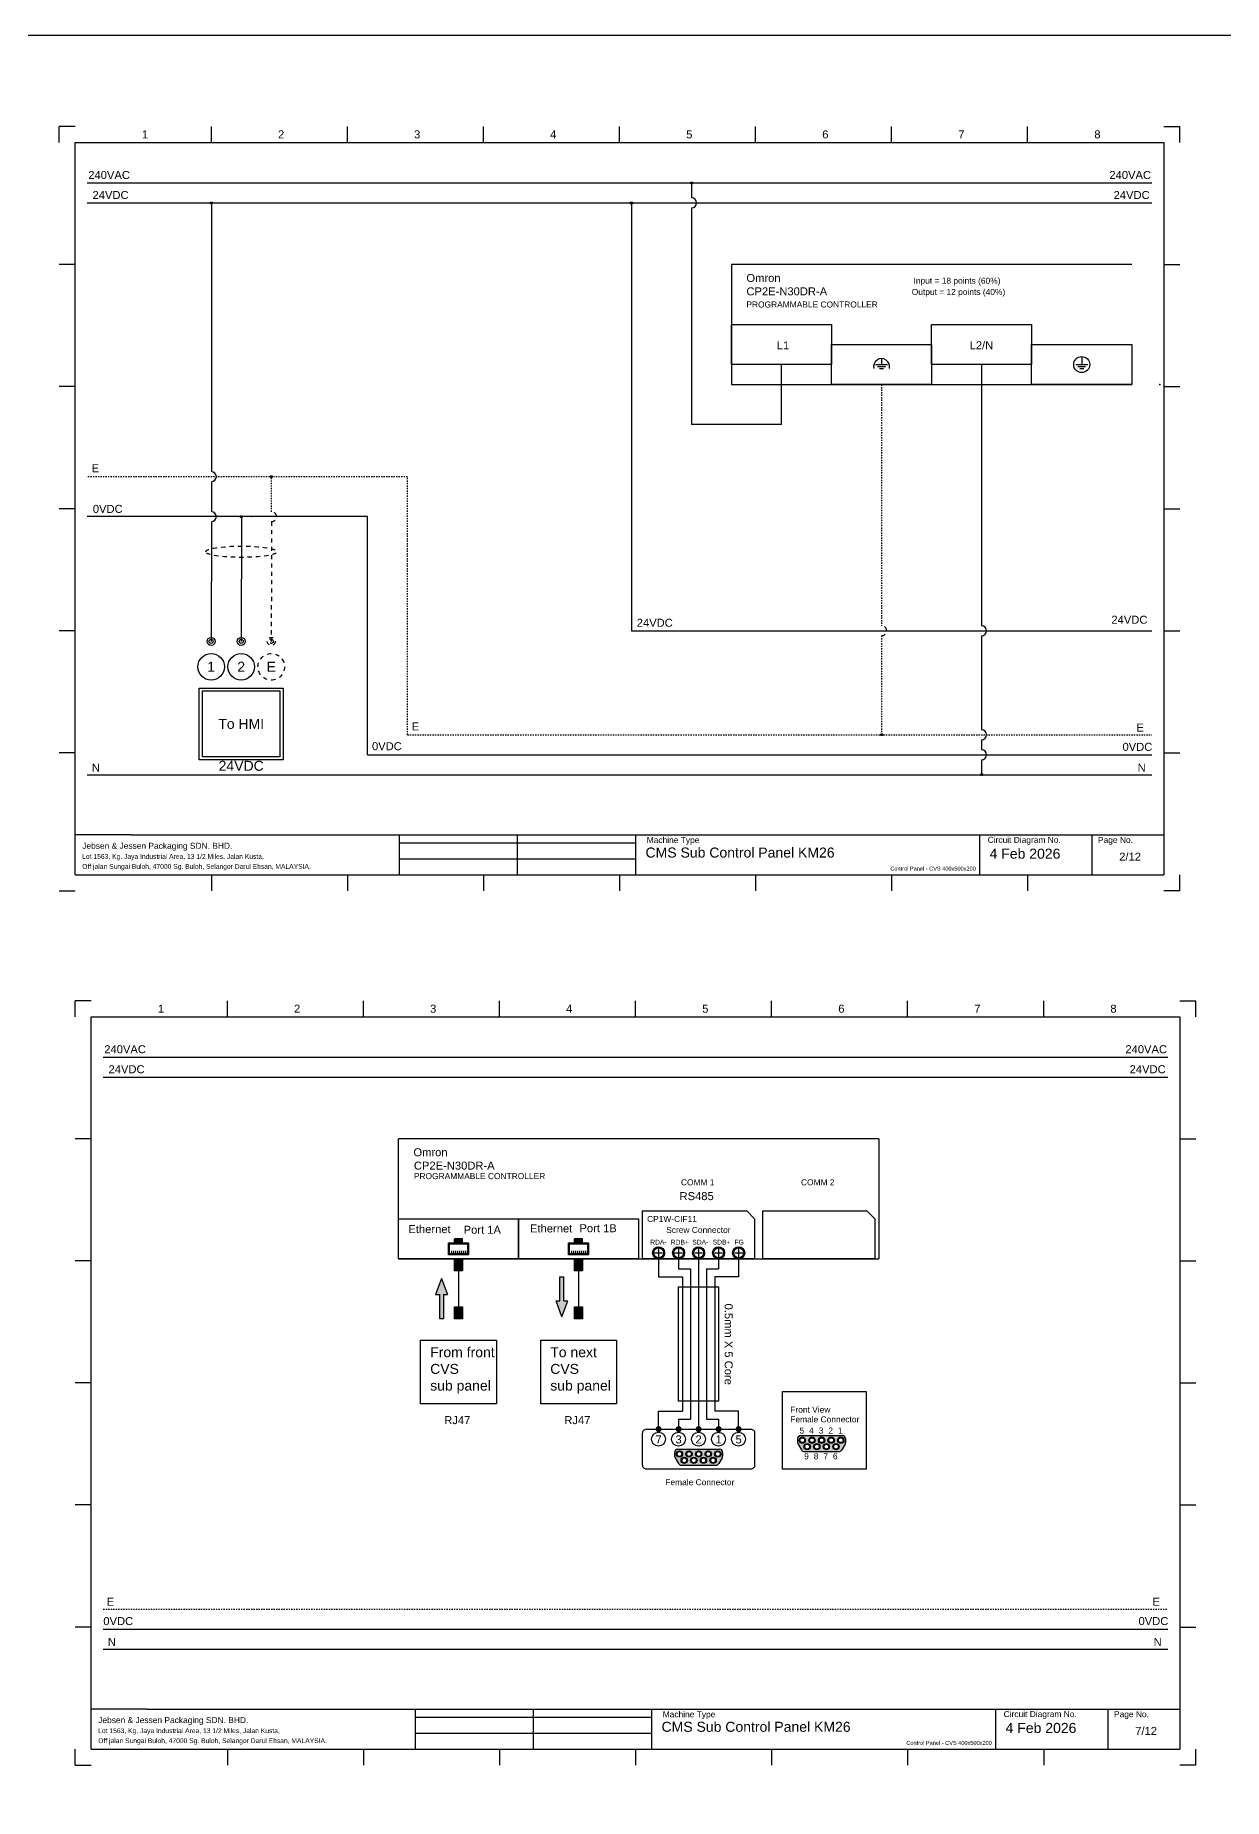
# Model space of a CAD drawing. Header units: millimetres. Extents: x -274 to 1996, y -129 to 878.
# Drawn here: x 92 to 448, y 350 to 878 of the extents above; entities that cross this region are included whole.
import ezdxf

# ---------------------------------------------------------------- set-up
doc = ezdxf.new("R2010")
doc.units = ezdxf.units.MM
doc.linetypes.add('JIS_02_1.2', pattern=[2.5, 1.25, -1.25])
for name, color, linetype in [('Wire-AC', 1, 'Continuous'), ('Wire-DC', 5, 'Continuous'), ('Wire-Ground', 3, 'JIS_02_1.2')]:
    doc.layers.add(name, color=color, linetype=linetype)
doc.styles.get("Standard").update_dxf_attribs({"font": 'arial.ttf'})

# ---------------------------------------------------------------- blocks, each defined once
blk = doc.blocks.new('Dot')
at = {"transparency": 33554687}
for p, q in [((-0.25, -0.25), (0.25, 0.25)), ((0.25, -0.25), (-0.25, 0.25))]:
    blk.add_line(p, q, dxfattribs=at)
blk.add_lwpolyline([(0.25, -0.25), (-0.25, -0.25), (-0.25, 0.25), (0.25, 0.25)], close=True, dxfattribs=at)

msp = doc.modelspace()

# ---------------------------------------------------------------- hatches: boundary and pattern name
h = msp.add_hatch(color=256)
h.dxf.hatch_style = 1
h.paths.add_polyline_path([(220.42, 517.35), (218.02, 517.35), (218.02, 516.15), (220.42, 516.15), (220.42, 517.35)], is_closed=False)
h = msp.add_hatch(color=256)
h.dxf.hatch_style = 1
h.paths.add_polyline_path([(256.35, 517.35), (253.96, 517.35), (253.96, 516.15), (256.35, 516.15), (256.35, 517.35)], is_closed=False)
h = msp.add_hatch(color=256)
h.dxf.hatch_style = 1
h.paths.add_polyline_path([(218.02, 507.77), (220.42, 507.77), (220.42, 511.36), (218.02, 511.36), (218.02, 511.36), (218.02, 507.77)], is_closed=False)
h = msp.add_hatch(color=256)
h.dxf.hatch_style = 1
h.paths.add_polyline_path([(253.96, 507.77), (256.35, 507.77), (256.35, 511.36), (253.96, 511.36), (253.96, 511.36), (253.96, 507.77)], is_closed=False)
h = msp.add_hatch(color=256)
h.dxf.hatch_style = 1
h.paths.add_polyline_path([(214.71, 493.51), (214.71, 500.7), (215.91, 500.7), (214.11, 505.49), (212.31, 500.7), (213.51, 500.7), (213.51, 493.51), (214.71, 493.51)], is_closed=False)
h = msp.add_hatch(color=256)
h.dxf.hatch_style = 1
h.paths.add_polyline_path([(250.78, 505.94), (250.78, 498.76), (251.98, 498.76), (250.18, 493.97), (248.39, 498.76), (249.58, 498.76), (249.58, 505.94), (250.78, 505.94)], is_closed=False)
h = msp.add_hatch(color=256)
h.dxf.hatch_style = 1
h.paths.add_polyline_path([(218.02, 493.39), (220.42, 493.39), (220.42, 496.99), (218.02, 496.99), (218.02, 496.99), (218.02, 493.39)], is_closed=False)
h = msp.add_hatch(color=256)
h.dxf.hatch_style = 1
h.paths.add_polyline_path([(253.96, 493.39), (256.35, 493.39), (256.35, 496.99), (253.96, 496.99), (253.96, 496.99), (253.96, 493.39)], is_closed=False)
h = msp.add_hatch(color=256)
h.dxf.hatch_style = 1
h.paths.add_polyline_path([(283.91, 453.44), (283.91, 452.27, 0.135933), (284.04, 451.78), (285.06, 450.07, 0.263447), (285.89, 449.61), (296.3, 449.61, 0.263447), (297.12, 450.07), (298.14, 451.78, 0.135933), (298.28, 452.27), (298.28, 453.44, 0.414214), (297.32, 454.4), (284.86, 454.4, 0.414214), (283.91, 453.44)], is_closed=False)
h.paths.add_polyline_path([(296.36, 451.05, 1), (294.45, 451.05, 1), (296.36, 451.05, 1)], is_closed=False, flags=16)
h.paths.add_polyline_path([(293.49, 451.05, 1), (291.57, 451.05, 1), (293.49, 451.05, 1)], is_closed=False, flags=16)
h.paths.add_polyline_path([(287.74, 451.05, 1), (285.82, 451.05, 1), (287.74, 451.05, 1)], is_closed=False, flags=16)
h.paths.add_polyline_path([(290.61, 451.05, 1), (288.7, 451.05, 1), (290.61, 451.05, 1)], is_closed=False, flags=16)
h.paths.add_polyline_path([(297.8, 452.96, 1), (295.89, 452.96, 1), (297.8, 452.96, 1)], is_closed=False, flags=16)
h.paths.add_polyline_path([(286.3, 452.96, 1), (284.39, 452.96, 1), (286.3, 452.96, 1)], is_closed=False, flags=16)
h.paths.add_polyline_path([(294.93, 452.96, 1), (293.01, 452.96, 1), (294.93, 452.96, 1)], is_closed=False, flags=16)
h.paths.add_polyline_path([(289.18, 452.96, 1), (287.26, 452.96, 1), (289.18, 452.96, 1)], is_closed=False, flags=16)
h.paths.add_polyline_path([(292.05, 452.96, 1), (290.14, 452.96, 1), (292.05, 452.96, 1)], is_closed=False, flags=16)
h.paths.add_polyline_path([(296.13, 451.05, 1), (294.69, 451.05, 1), (296.13, 451.05, 1)], is_closed=False, flags=0)
h.paths.add_polyline_path([(293.25, 451.05, 1), (291.81, 451.05, 1), (293.25, 451.05, 1)], is_closed=False, flags=0)
h.paths.add_polyline_path([(287.5, 451.05, 1), (286.06, 451.05, 1), (287.5, 451.05, 1)], is_closed=False, flags=0)
h.paths.add_polyline_path([(290.38, 451.05, 1), (288.94, 451.05, 1), (290.38, 451.05, 1)], is_closed=False, flags=0)
h.paths.add_polyline_path([(297.56, 452.96, 1), (296.13, 452.96, 1), (297.56, 452.96, 1)], is_closed=False, flags=0)
h.paths.add_polyline_path([(286.06, 452.96, 1), (284.63, 452.96, 1), (286.06, 452.96, 1)], is_closed=False, flags=0)
h.paths.add_polyline_path([(294.69, 452.96, 1), (293.25, 452.96, 1), (294.69, 452.96, 1)], is_closed=False, flags=0)
h.paths.add_polyline_path([(288.94, 452.96, 1), (287.5, 452.96, 1), (288.94, 452.96, 1)], is_closed=False, flags=0)
h.paths.add_polyline_path([(291.81, 452.96, 1), (290.38, 452.96, 1), (291.81, 452.96, 1)], is_closed=False, flags=0)
h = msp.add_hatch(color=256)
h.dxf.hatch_style = 1
h.paths.add_polyline_path([(320.71, 457.55), (320.71, 456.37, 0.135933), (320.84, 455.88), (321.86, 454.18, 0.263447), (322.69, 453.71), (333.1, 453.71, 0.263447), (333.92, 454.18), (334.94, 455.88, 0.135933), (335.08, 456.37), (335.08, 457.55, 0.414214), (334.12, 458.5), (321.66, 458.5, 0.414214), (320.71, 457.55)], is_closed=False)
h.paths.add_polyline_path([(333.16, 455.15, 1), (331.25, 455.15, 1), (333.16, 455.15, 1)], is_closed=False, flags=16)
h.paths.add_polyline_path([(330.29, 455.15, 1), (328.37, 455.15, 1), (330.29, 455.15, 1)], is_closed=False, flags=16)
h.paths.add_polyline_path([(324.54, 455.15, 1), (322.62, 455.15, 1), (324.54, 455.15, 1)], is_closed=False, flags=16)
h.paths.add_polyline_path([(327.41, 455.15, 1), (325.5, 455.15, 1), (327.41, 455.15, 1)], is_closed=False, flags=16)
h.paths.add_polyline_path([(334.6, 457.07, 1), (332.69, 457.07, 1), (334.6, 457.07, 1)], is_closed=False, flags=16)
h.paths.add_polyline_path([(323.1, 457.07, 1), (321.19, 457.07, 1), (323.1, 457.07, 1)], is_closed=False, flags=16)
h.paths.add_polyline_path([(331.73, 457.07, 1), (329.81, 457.07, 1), (331.73, 457.07, 1)], is_closed=False, flags=16)
h.paths.add_polyline_path([(325.98, 457.07, 1), (324.06, 457.07, 1), (325.98, 457.07, 1)], is_closed=False, flags=16)
h.paths.add_polyline_path([(328.85, 457.07, 1), (326.94, 457.07, 1), (328.85, 457.07, 1)], is_closed=False, flags=16)
h.paths.add_polyline_path([(332.93, 455.15, 1), (331.49, 455.15, 1), (332.93, 455.15, 1)], is_closed=False, flags=0)
h.paths.add_polyline_path([(330.05, 455.15, 1), (328.61, 455.15, 1), (330.05, 455.15, 1)], is_closed=False, flags=0)
h.paths.add_polyline_path([(324.3, 455.15, 1), (322.86, 455.15, 1), (324.3, 455.15, 1)], is_closed=False, flags=0)
h.paths.add_polyline_path([(327.18, 455.15, 1), (325.74, 455.15, 1), (327.18, 455.15, 1)], is_closed=False, flags=0)
h.paths.add_polyline_path([(334.36, 457.07, 1), (332.93, 457.07, 1), (334.36, 457.07, 1)], is_closed=False, flags=0)
h.paths.add_polyline_path([(322.86, 457.07, 1), (321.42, 457.07, 1), (322.86, 457.07, 1)], is_closed=False, flags=0)
h.paths.add_polyline_path([(331.49, 457.07, 1), (330.05, 457.07, 1), (331.49, 457.07, 1)], is_closed=False, flags=0)
h.paths.add_polyline_path([(325.74, 457.07, 1), (324.3, 457.07, 1), (325.74, 457.07, 1)], is_closed=False, flags=0)
h.paths.add_polyline_path([(328.61, 457.07, 1), (327.18, 457.07, 1), (328.61, 457.07, 1)], is_closed=False, flags=0)

# ---------------------------------------------------------------- linework, layer by layer
for p, q in [((104.48, 850.33), (99.69, 850.33)), ((99.69, 845.54), (99.69, 850.33)), ((145.21, 845.54), (145.21, 850.33)), ((185.94, 845.54), (185.94, 850.33)), ((226.67, 845.54), (226.67, 850.33)), ((267.4, 845.54), (267.4, 850.33)), ((308.13, 845.54), (308.13, 850.33)), ((348.86, 845.54), (348.86, 850.33)), ((389.58, 845.54), (389.58, 850.33)), ((430.31, 850.33), (435.11, 850.33)), ((435.11, 845.54), (435.11, 850.33)), ((104.48, 845.54), (430.31, 845.54)), ((104.48, 626.32), (104.48, 845.54)), ((430.31, 845.54), (430.31, 626.32)), ((104.48, 809), (99.69, 809)), ((420.73, 809), (300.94, 809)), ((300.94, 809), (300.94, 773.07)), ((430.31, 809), (435.11, 809)), ((405.76, 781.45), (405.76, 779.06)), ((300.94, 779.06), (300.94, 773.07)), ((344.06, 779.06), (347.66, 779.06)), ((344.66, 778.46), (347.06, 778.46)), ((345.26, 777.86), (346.46, 777.86)), ((345.86, 780.85), (345.86, 779.06)), ((403.96, 779.06), (407.55, 779.06)), ((404.56, 778.46), (406.95, 778.46)), ((405.16, 777.86), (406.36, 777.86)), ((104.48, 772.47), (99.69, 772.47)), ((300.94, 773.07), (420.73, 773.07)), ((430.31, 772.47), (435.11, 772.47)), ((104.48, 735.93), (99.69, 735.93)), ((430.31, 735.93), (435.11, 735.93)), ((104.48, 699.39), (99.69, 699.39)), ((430.31, 699.39), (435.11, 699.39)), ((104.48, 662.86), (99.69, 662.86)), ((430.31, 662.86), (435.11, 662.86)), ((121.25, 638.3), (104.48, 638.3)), ((121.25, 638.3), (176.35, 638.3)), ((176.35, 638.3), (430.31, 638.3)), ((201.42, 638.3), (201.42, 626.32)), ((201.42, 635.9), (272.19, 635.9)), ((236.8, 638.3), (236.8, 626.32)), ((272.19, 638.3), (272.19, 626.32)), ((375.21, 638.3), (375.21, 626.32)), ((408.75, 638.3), (408.75, 626.32)), ((201.42, 631.11), (272.19, 631.11)), ((104.48, 626.32), (430.31, 626.32)), ((145.21, 626.32), (145.21, 621.53)), ((185.94, 626.32), (185.94, 621.53)), ((226.67, 626.32), (226.67, 621.53)), ((267.4, 626.32), (267.4, 621.53)), ((308.13, 626.32), (308.13, 621.53)), ((348.86, 626.32), (348.86, 621.53)), ((389.58, 626.32), (389.58, 621.53)), ((435.11, 621.53), (435.11, 626.32)), ((99.69, 621.53), (104.48, 621.53)), ((435.11, 621.53), (430.31, 621.53)), ((109.27, 588.63), (104.48, 588.63)), ((104.48, 583.84), (104.48, 588.63)), ((150, 583.84), (150, 588.63)), ((190.73, 583.84), (190.73, 588.63)), ((231.46, 583.84), (231.46, 588.63)), ((272.19, 583.84), (272.19, 588.63)), ((312.92, 583.84), (312.92, 588.63)), ((353.65, 583.84), (353.65, 588.63)), ((394.38, 583.84), (394.38, 588.63)), ((435.11, 588.63), (439.9, 588.63)), ((439.9, 583.84), (439.9, 588.63)), ((109.27, 583.84), (435.11, 583.84)), ((109.27, 364.62), (109.27, 583.84)), ((435.11, 583.84), (435.11, 364.62)), ((109.27, 547.3), (104.48, 547.3)), ((345, 547.3), (201.25, 547.3)), ((201.25, 511.36), (201.25, 547.3)), ((345, 547.3), (345, 511.36)), ((435.11, 547.3), (439.9, 547.3)), ((218.02, 516.15), (218.02, 517.35)), ((220.42, 517.35), (218.02, 517.35)), ((220.42, 516.15), (220.42, 517.35)), ((253.96, 516.15), (253.96, 517.35)), ((256.35, 517.35), (253.96, 517.35)), ((256.35, 516.15), (256.35, 517.35)), ((216.22, 512.56), (216.22, 516.15)), ((216.22, 516.15), (222.21, 516.15)), ((222.21, 512.56), (216.22, 512.56)), ((216.52, 512.86), (216.52, 515.85)), ((216.52, 515.85), (221.91, 515.85)), ((221.91, 512.86), (216.52, 512.86)), ((217.12, 513.76), (217.12, 512.86)), ((217.72, 513.76), (217.72, 512.86)), ((218.32, 513.76), (218.32, 512.86)), ((218.92, 513.76), (218.92, 512.86)), ((219.52, 513.76), (219.52, 512.86)), ((220.12, 513.76), (220.12, 512.86)), ((220.72, 513.76), (220.72, 512.86)), ((221.31, 513.76), (221.31, 512.86)), ((221.91, 515.85), (221.91, 512.86)), ((222.21, 516.15), (222.21, 512.56)), ((252.16, 512.56), (252.16, 516.15)), ((252.16, 516.15), (258.15, 516.15)), ((258.15, 512.56), (252.16, 512.56)), ((252.46, 512.86), (252.46, 515.85)), ((252.46, 515.85), (257.85, 515.85)), ((257.85, 512.86), (252.46, 512.86)), ((253.06, 513.76), (253.06, 512.86)), ((253.66, 513.76), (253.66, 512.86)), ((254.26, 513.76), (254.26, 512.86)), ((254.86, 513.76), (254.86, 512.86)), ((255.46, 513.76), (255.46, 512.86)), ((256.05, 513.76), (256.05, 512.86)), ((256.65, 513.76), (256.65, 512.86)), ((257.25, 513.76), (257.25, 512.86)), ((257.85, 515.85), (257.85, 512.86)), ((258.15, 516.15), (258.15, 512.56)), ((277.92, 513.16), (280.31, 513.16)), ((279.11, 514.36), (279.11, 511.96)), ((283.91, 513.16), (286.3, 513.16)), ((285.1, 514.36), (285.1, 511.96)), ((289.9, 513.16), (292.29, 513.16)), ((291.09, 514.36), (291.09, 511.96)), ((295.89, 513.16), (298.28, 513.16)), ((297.08, 514.36), (297.08, 511.96)), ((301.88, 513.16), (304.27, 513.16)), ((303.07, 514.36), (303.07, 511.96)), ((109.27, 510.76), (104.48, 510.76)), ((201.25, 511.36), (345, 511.36)), ((219.22, 511.36), (219.22, 493.39)), ((255.16, 511.36), (255.16, 493.39)), ((279.11, 511.36), (279.11, 505.97)), ((285.1, 511.36), (285.1, 508.37)), ((285.1, 508.37), (288.7, 508.37)), ((288.7, 508.37), (288.7, 463.38)), ((291.09, 511.36), (291.09, 460.39)), ((293.49, 508.37), (293.49, 463.38)), ((293.49, 508.37), (297.08, 508.37)), ((297.08, 511.36), (297.08, 508.37)), ((303.07, 511.36), (303.07, 505.97)), ((435.11, 510.76), (439.9, 510.76)), ((214.11, 505.49), (212.31, 500.7)), ((214.11, 505.49), (215.91, 500.7)), ((249.58, 498.76), (249.58, 505.94)), ((249.58, 505.94), (250.78, 505.94)), ((250.78, 498.76), (250.78, 505.94)), ((279.11, 505.97), (286.3, 505.97)), ((286.3, 505.97), (286.3, 465.78)), ((303.07, 505.97), (295.89, 505.97)), ((295.89, 505.97), (295.89, 465.78)), ((212.31, 500.7), (213.51, 500.7)), ((213.51, 500.7), (213.51, 493.51)), ((214.71, 500.7), (214.71, 493.51)), ((214.71, 500.7), (215.91, 500.7)), ((250.18, 493.97), (248.39, 498.76)), ((248.39, 498.76), (249.58, 498.76)), ((250.18, 493.97), (251.98, 498.76)), ((250.78, 498.76), (251.98, 498.76)), ((213.51, 493.51), (214.71, 493.51)), ((109.27, 474.23), (104.48, 474.23)), ((435.11, 474.23), (439.9, 474.23)), ((279.11, 465.78), (286.3, 465.78)), ((279.11, 460.39), (279.11, 465.78)), ((303.07, 465.78), (295.89, 465.78)), ((303.07, 460.39), (303.07, 465.78)), ((285.1, 463.38), (285.1, 460.39)), ((285.1, 463.38), (288.7, 463.38)), ((293.49, 463.38), (297.08, 463.38)), ((297.08, 463.38), (297.08, 460.39)), ((284.86, 454.4), (297.32, 454.4)), ((320.71, 457.55), (320.71, 456.37)), ((320.84, 455.88), (321.86, 454.18)), ((321.66, 458.5), (334.12, 458.5)), ((334.94, 455.88), (333.92, 454.18)), ((335.08, 457.55), (335.08, 456.37)), ((283.91, 453.44), (283.91, 452.27)), ((284.04, 451.78), (285.06, 450.07)), ((285.89, 449.61), (296.3, 449.61)), ((298.14, 451.78), (297.12, 450.07)), ((298.28, 453.44), (298.28, 452.27)), ((322.69, 453.71), (333.1, 453.71)), ((109.27, 437.69), (104.48, 437.69)), ((435.11, 437.69), (439.9, 437.69)), ((109.27, 401.15), (104.48, 401.15)), ((435.11, 401.15), (439.9, 401.15)), ((181.15, 376.6), (435.11, 376.6)), ((206.21, 374.2), (276.98, 374.2)), ((104.48, 359.82), (104.48, 364.62)), ((109.27, 364.62), (435.11, 364.62)), ((150, 364.62), (150, 359.82)), ((190.73, 364.62), (190.73, 359.82)), ((206.21, 369.41), (276.98, 369.41)), ((231.46, 364.62), (231.46, 359.82)), ((272.19, 364.62), (272.19, 359.82)), ((312.92, 364.62), (312.92, 359.82)), ((353.65, 364.62), (353.65, 359.82)), ((394.38, 364.62), (394.38, 359.82)), ((439.9, 359.82), (439.9, 364.62)), ((104.48, 359.82), (109.27, 359.82)), ((439.9, 359.82), (435.11, 359.82))]:
    msp.add_line(p, q)
at = {"lineweight": -3}
for p, q in [((126.04, 376.6), (109.27, 376.6)), ((126.04, 376.6), (181.15, 376.6)), ((206.21, 376.6), (206.21, 364.62)), ((241.59, 376.6), (241.59, 364.62)), ((276.98, 376.6), (276.98, 364.62)), ((380, 376.6), (380, 364.62)), ((413.54, 376.6), (413.54, 364.62))]:
    msp.add_line(p, q, dxfattribs=at)
for points in [[(-274.07, 877.64), (1527.61, 877.64), (1545.62, -128.79), (-256.06, -128.79)], [(300.94, 791.04), (330.89, 791.04), (330.89, 779.06), (300.94, 779.06)], [(360.83, 791.04), (390.78, 791.04), (390.78, 779.06), (360.83, 779.06)], [(330.89, 785.05), (360.83, 785.05), (360.83, 773.07), (330.89, 773.07)], [(390.78, 785.05), (420.73, 785.05), (420.73, 773.07), (390.78, 773.07)], [(141.6, 682.22), (166.7, 682.22), (166.7, 660.77), (141.6, 660.77)], [(142.61, 681.36), (165.69, 681.36), (165.69, 661.63), (142.61, 661.63)], [(201.25, 523.34), (237.19, 523.34), (237.19, 511.36), (201.25, 511.36)], [(237.19, 523.34), (273.12, 523.34), (273.12, 511.36), (237.19, 511.36)], [(274.32, 525.74), (305.47, 525.74), (307.86, 523.34), (307.86, 511.36), (274.32, 511.36)], [(310.26, 525.74), (341.41, 525.74), (343.8, 523.34), (343.8, 511.36), (310.26, 511.36)], [(218.02, 511.36), (220.42, 511.36), (220.42, 507.77), (218.02, 507.77)], [(253.96, 511.36), (256.35, 511.36), (256.35, 507.77), (253.96, 507.77)], [(285.1, 502.98), (297.08, 502.98), (297.08, 468.77), (285.1, 468.77)], [(218.02, 496.99), (220.42, 496.99), (220.42, 493.39), (218.02, 493.39)], [(253.96, 496.99), (256.35, 496.99), (256.35, 493.39), (253.96, 493.39)], [(207.86, 487.05), (230.57, 487.05), (230.57, 468), (207.86, 468)], [(243.8, 487.05), (266.51, 487.05), (266.51, 468), (243.8, 468)], [(316.22, 471.65), (341.27, 471.65), (341.27, 448.41), (316.22, 448.41)]]:
    msp.add_lwpolyline(points, close=True)
msp.add_lwpolyline([(275.52, 460.39), (306.67, 460.39, -0.414214), (307.86, 459.19), (307.86, 449.61, -0.414214), (306.67, 448.41), (275.52, 448.41, -0.414214), (274.32, 449.61), (274.32, 459.19, -0.414214)], format="xyb", close=True)
at = {"const_width": 0.599}
for points in [[(278.52, 460.39, 1), (279.71, 460.39, 1)], [(284.51, 460.39, 1), (285.7, 460.39, 1)], [(290.49, 460.39, 1), (291.69, 460.39, 1)], [(296.48, 460.39, 1), (297.68, 460.39, 1)], [(302.47, 460.39, 1), (303.67, 460.39, 1)]]:
    msp.add_lwpolyline(points, format="xyb", close=True, dxfattribs=at)
for centre, radius in [((405.76, 779.06), 2.4), ((279.11, 513.16), 1.8), ((279.11, 513.16), 1.5), ((285.1, 513.16), 1.8), ((285.1, 513.16), 1.5), ((291.09, 513.16), 1.8), ((291.09, 513.16), 1.5), ((297.08, 513.16), 1.8), ((297.08, 513.16), 1.5), ((303.07, 513.16), 1.8), ((303.07, 513.16), 1.5), ((279.07, 457.39), 2.1), ((285.06, 457.39), 2.1), ((291.05, 457.39), 2.1), ((297.04, 457.39), 2.1), ((303.03, 457.39), 2.1), ((322.14, 457.07), 0.958), ((322.14, 457.07), 0.719), ((323.58, 455.15), 0.958), ((323.58, 455.15), 0.719), ((325.02, 457.07), 0.958), ((325.02, 457.07), 0.719), ((326.46, 455.15), 0.958), ((326.46, 455.15), 0.719), ((327.89, 457.07), 0.958), ((327.89, 457.07), 0.719), ((329.33, 455.15), 0.958), ((329.33, 455.15), 0.719), ((330.77, 457.07), 0.958), ((330.77, 457.07), 0.719), ((332.21, 455.15), 0.958), ((332.21, 455.15), 0.719), ((333.64, 457.07), 0.958), ((333.64, 457.07), 0.719), ((285.34, 452.96), 0.958), ((285.34, 452.96), 0.719), ((286.78, 451.05), 0.958), ((286.78, 451.05), 0.719), ((288.22, 452.96), 0.958), ((288.22, 452.96), 0.719), ((289.66, 451.05), 0.958), ((289.66, 451.05), 0.719), ((291.09, 452.96), 0.958), ((291.09, 452.96), 0.719), ((292.53, 451.05), 0.958), ((292.53, 451.05), 0.719), ((293.97, 452.96), 0.958), ((293.97, 452.96), 0.719), ((295.41, 451.05), 0.958), ((295.41, 451.05), 0.719), ((296.84, 452.96), 0.958), ((296.84, 452.96), 0.719)]:
    msp.add_circle(centre, radius)
for centre, radius, start, end in [((345.86, 778.46), 2.4, 345.5225, 194.4775), ((284.86, 453.44), 0.958, 90, 180), ((297.32, 453.44), 0.958, 0, 90), ((321.66, 457.55), 0.958, 90, 180), ((321.66, 456.37), 0.958, 180, 210.9638), ((322.69, 454.67), 0.958, 210.9638, 270), ((333.1, 454.67), 0.958, 270, 329.0362), ((334.12, 457.55), 0.958, 0, 90), ((334.12, 456.37), 0.958, 329.0362, 0), ((284.86, 452.27), 0.958, 180, 210.9638), ((285.89, 450.57), 0.958, 210.9638, 270), ((296.3, 450.57), 0.958, 270, 329.0362), ((297.32, 452.27), 0.958, 329.0362, 0)]:
    msp.add_arc(centre, radius, start, end)
at = {"linetype": 'JIS_02_1.2'}
msp.add_ellipse((154.19, 723.04), major_axis=(-10.67, 0), ratio=0.15933, dxfattribs=at)
for p in [(315.91, 779.06), (315.91, 779.06), (375.81, 779.06), (375.81, 779.06), (345.86, 773.07), (345.86, 773.07), (279.11, 460.39), (279.11, 460.39), (279.11, 460.39), (279.11, 460.39), (285.1, 460.39), (285.1, 460.39), (285.1, 460.39), (285.1, 460.39), (291.09, 460.39), (291.09, 460.39), (291.09, 460.39), (291.09, 460.39), (297.08, 460.39), (297.08, 460.39), (297.08, 460.39), (297.08, 460.39), (303.07, 460.39), (303.07, 460.39), (303.07, 460.39), (303.07, 460.39)]:
    msp.add_point(p)
at = {"lineweight": -3}
msp.add_point((429.12, 773.07), dxfattribs=at)
at = {"layer": 'Wire-AC'}
for p, q in [((108.07, 833.44), (426.72, 833.44)), ((288.96, 833.44), (288.96, 828.95)), ((288.96, 825.95), (288.96, 761.09)), ((315.91, 761.09), (315.91, 779.06)), ((375.81, 779.06), (375.81, 700.89)), ((315.91, 761.09), (288.96, 761.09)), ((375.81, 697.9), (375.81, 669.75)), ((375.81, 666.75), (375.81, 663.76)), ((375.81, 660.76), (375.81, 656.27)), ((108.07, 656.27), (426.72, 656.27)), ((112.86, 571.73), (431.51, 571.73))]:
    msp.add_line(p, q, dxfattribs=at)
at = {"layer": 'Wire-AC', "lineweight": -3}
msp.add_line((112.86, 394.56), (431.51, 394.56), dxfattribs=at)
at = {"layer": 'Wire-AC'}
for centre in [(288.96, 827.45), (375.81, 699.39), (375.81, 668.25), (375.81, 662.26)]:
    msp.add_arc(centre, 1.5, 270, 90, dxfattribs=at)
for p in [(288.96, 833.44), (288.96, 833.44), (375.81, 656.27), (375.81, 656.27)]:
    msp.add_point(p, dxfattribs=at)
at = {"layer": 'Wire-DC'}
for p, q in [((108.07, 827.45), (426.72, 827.45)), ((145.21, 827.45), (145.21, 747.01)), ((270.99, 827.45), (270.99, 699.39)), ((145.21, 744.02), (145.21, 735.03)), ((191.93, 733.54), (108.07, 733.54)), ((145.21, 732.04), (145.15, 696.2)), ((154.21, 733.54), (154.15, 696.2)), ((191.93, 662.26), (191.93, 733.54)), ((270.99, 699.39), (426.72, 699.39)), ((191.93, 662.26), (426.72, 662.26))]:
    msp.add_line(p, q, dxfattribs=at)
at = {"layer": 'Wire-DC', "lineweight": -3}
for p, q in [((112.86, 565.74), (431.51, 565.74)), ((112.86, 400.55), (431.51, 400.55))]:
    msp.add_line(p, q, dxfattribs=at)
at = {"layer": 'Wire-DC'}
for centre, radius in [((145.15, 696.2), 1.2), ((154.15, 696.2), 1.2), ((145.15, 688.6), 3.98), ((145.15, 696.2), 0.599), ((154.15, 688.6), 3.98), ((154.15, 696.2), 0.599)]:
    msp.add_circle(centre, radius, dxfattribs=at)
for centre in [(145.21, 745.51), (145.21, 733.54)]:
    msp.add_arc(centre, 1.5, 270, 90, dxfattribs=at)
for p in [(145.21, 827.47), (145.21, 827.45), (270.99, 827.45), (270.99, 827.45), (157.19, 733.54)]:
    msp.add_point(p, dxfattribs=at)
at = {"layer": 'Wire-Ground', "ltscale": 0.3}
for p, q in [((345.86, 773.07), (345.86, 700.89)), ((203.91, 745.51), (108.07, 745.51)), ((163.21, 735.03), (163.21, 745.54)), ((203.91, 668.25), (203.91, 745.51)), ((345.86, 697.9), (345.86, 668.25)), ((203.91, 668.25), (426.72, 668.25)), ((112.86, 406.54), (431.51, 406.54))]:
    msp.add_line(p, q, dxfattribs=at)
at = {"layer": 'Wire-Ground'}
msp.add_line((163.21, 732.04), (163.15, 696.2), dxfattribs=at)
for centre, radius in [((163.15, 696.2), 1.2), ((163.15, 688.6), 3.98), ((163.15, 696.2), 0.599)]:
    msp.add_circle(centre, radius, dxfattribs=at)
for centre in [(163.21, 733.54), (345.86, 699.39)]:
    msp.add_arc(centre, 1.5, 270, 90, dxfattribs=at)
msp.add_point((345.86, 668.25), dxfattribs=at)
msp.add_point((345.86, 668.25), dxfattribs=at)

# ---------------------------------------------------------------- block references
at = {"layer": 'Wire-AC', "transparency": 33554687}
for p in [(288.96, 833.44), (375.81, 656.27)]:
    msp.add_blockref('Dot', p, dxfattribs=at)
at = {"layer": 'Wire-DC', "transparency": 33554687}
for p in [(145.21, 827.45), (270.99, 827.45), (154.21, 733.54)]:
    msp.add_blockref('Dot', p, dxfattribs=at)
at = {"layer": 'Wire-Ground', "transparency": 33554687}
for p in [(163.21, 745.54), (345.86, 668.25)]:
    msp.add_blockref('Dot', p, dxfattribs=at)

# ---------------------------------------------------------------- texts
for s, height, p in [('Input = 18 points (60%%%)', 1.7969, (355.42, 803.26)), ('Output = 12 points (40%%%)', 1.7969, (354.89, 799.91)), ('L1', 2.396, (314.49, 783.64)), ('L2/N', 2.396, (372.2, 783.64)), ('Jebsen & Jessen Packaging SDN. BHD.', 1.7969, (106.56, 634.11)), ('Machine Type', 1.7969, (275.55, 635.84)), ('Circuit Diagram No.', 1.7969, (377.61, 635.9)), ('Page No.', 1.797, (410.64, 635.87)), ('Off jalan Sungai Buloh, 47000 Sg. Buloh, Selangor Darul Ehsan, MALAYSIA.', 1.4375, (106.56, 628.12)), ('Lot 1563, Kg. Jaya Industrial Area, 13 1/2 Miles, Jalan Kusta,', 1.4375, (106.56, 631.11)), ('CP1W-CIF11', 1.797, (275.65, 522.41)), ('Screw Connector', 1.7969, (281.38, 519.13)), ('RDA-', 1.438, (276.6, 515.65)), ('RDB+', 1.438, (282.75, 515.65)), ('SDA-', 1.438, (289.18, 515.65)), ('SDB+', 1.438, (295.3, 515.65)), ('FG', 1.438, (301.83, 515.65)), ('7', 2.4, (278.16, 456.12)), ('3', 2.4, (284.15, 456.12)), ('2', 2.4, (290.14, 456.12)), ('1', 2.4, (296.13, 456.12)), ('5', 2.4, (302.12, 456.12)), ('Female Connector', 1.7969, (281.12, 443.61))]:
    msp.add_text(s, height=height).set_placement(p)
at = {"lineweight": -3}
for s, height, p in [('COMM 1', 1.797, (285.79, 533.39)), ('COMM 2', 1.797, (321.73, 533.39)), ('RS485', 2.396, (285.37, 528.95)), ('Ethernet', 2.396, (204.2, 519.08)), ('Port 1A', 2.396, (220.75, 518.88)), ('Ethernet', 2.396, (240.61, 519.28)), ('Port 1B', 2.396, (255.41, 519.35)), ('Front View', 1.797, (318.54, 465.32)), ('RJ47', 2.396, (214.94, 461.89)), ('RJ47', 2.396, (250.88, 461.89)), ('Female Connector', 1.7969, (318.54, 462.42)), ('5', 1.8, (321.29, 459.07)), ('4', 1.8, (324.16, 459.07)), ('3', 1.8, (327.04, 459.07)), ('2', 1.8, (329.91, 459.07)), ('1', 1.8, (332.79, 459.07)), ('9', 1.8, (322.67, 451.38)), ('8', 1.8, (325.54, 451.38)), ('7', 1.8, (328.42, 451.38)), ('6', 1.8, (331.29, 451.38)), ('Machine Type', 1.7969, (280.34, 374.14)), ('Circuit Diagram No.', 1.7969, (382.4, 374.2)), ('Page No.', 1.797, (415.43, 374.17)), ('Jebsen & Jessen Packaging SDN. BHD.', 1.7969, (111.35, 372.4)), ('Lot 1563, Kg. Jaya Industrial Area, 13 1/2 Miles, Jalan Kusta,', 1.4375, (111.35, 369.41)), ('Off jalan Sungai Buloh, 47000 Sg. Buloh, Selangor Darul Ehsan, MALAYSIA.', 1.4375, (111.35, 366.41))]:
    msp.add_text(s, height=height, dxfattribs=at).set_placement(p)
msp.add_text('0.5mm X 5 Core', height=2.3958, rotation=270, dxfattribs=at).set_placement((298.88, 497.99))
at = {"attachment_point": 1}
for s, insert, char_height in [('1', (124.44, 849.17), 2.4), ('2', (165.17, 849.17), 2.4), ('3', (205.9, 849.17), 2.4), ('4', (246.63, 849.17), 2.4), ('5', (287.36, 849.17), 2.4), ('6', (328.09, 849.17), 2.4), ('7', (368.82, 849.17), 2.4), ('8', (409.55, 849.17), 2.4), ('Omron', (305.39, 806.19), 2.396), ('CP2E-N30DR-A', (305.39, 802.18), 2.3958), ('PROGRAMMABLE CONTROLLER', (305.39, 797.95), 1.7969), ('1', (129.23, 587.46), 2.4), ('2', (169.96, 587.46), 2.4), ('3', (210.69, 587.46), 2.4), ('4', (251.42, 587.46), 2.4), ('5', (292.15, 587.46), 2.4), ('6', (332.88, 587.46), 2.4), ('7', (373.61, 587.46), 2.4), ('8', (414.34, 587.46), 2.4), ('Omron', (205.7, 544.48), 2.396), ('CP2E-N30DR-A', (205.84, 540.48), 2.3958), ('PROGRAMMABLE CONTROLLER', (205.84, 537.03), 1.7969)]:
    msp.add_mtext(s, dxfattribs=dict(at, insert=insert, char_height=char_height))
for s, insert, char_height, width, attachment_point in [('To HMI', (154.15, 671.5), 2.995, 23.0861, 5), ('Control Panel - CVS 400x500x200', (348.48, 628.79), 1.1979, 53.0764, 1), ('2/12', (416.99, 632.97), 2.396, 9.5823, 1)]:
    msp.add_mtext(s, dxfattribs=dict(insert=insert, char_height=char_height, width=width, attachment_point=attachment_point))
at = {"transparency": 33554687, "char_height": 3, "attachment_point": 7}
for s, insert, width in [('CMS Sub Control Panel KM26', (275.19, 631.45), 100.0215), ('4 Feb 2026', (378.19, 631.11), 30.5634)]:
    msp.add_mtext(s, dxfattribs=dict(at, insert=insert, width=width))
at = {"lineweight": -3, "attachment_point": 1}
for s, insert, char_height, width in [('From front\\PCVS\\Psub panel', (210.73, 484.92), 2.995, 22.0399), ('To next\\PCVS\\Psub panel', (246.67, 484.92), 2.995, 22.0399), ('7/12', (421.78, 371.26), 2.396, 9.5823), ('Control Panel - CVS 400x500x200', (353.27, 367.08), 1.1979, 53.0764)]:
    msp.add_mtext(s, dxfattribs=dict(at, insert=insert, char_height=char_height, width=width))
at = {"color": 5, "transparency": 33554687, "char_height": 3, "attachment_point": 7}
for s, insert, width in [('{\\C256;CMS Sub Control Panel KM26}', (279.98, 369.75), 100.0215), ('{\\C256;4 Feb 2026}', (382.98, 369.41), 30.5634)]:
    msp.add_mtext(s, dxfattribs=dict(at, insert=insert, width=width))
at = {"layer": 'Wire-AC'}
for s, height, p in [('240VAC', 2.396, (108.37, 834.62)), ('240VAC', 2.396, (414.05, 834.62)), ('N', 2.4, (109.42, 657.21)), ('N', 2.4, (422.51, 657.21)), ('240VAC', 2.396, (113.16, 572.92)), ('240VAC', 2.396, (418.84, 572.92)), ('240VAC', 2.396, (418.84, 572.92))]:
    msp.add_text(s, height=height, dxfattribs=at).set_placement(p)
at = {"layer": 'Wire-AC', "lineweight": -3}
for p in [(114.22, 395.51), (427.3, 395.51)]:
    msp.add_text('N', height=2.4, dxfattribs=at).set_placement(p)
at = {"layer": 'Wire-DC'}
for s, p in [('24VDC', (109.64, 828.63)), ('24VDC', (415.32, 828.63)), ('0VDC', (109.73, 734.67)), ('24VDC', (272.56, 700.58)), ('24VDC', (414.65, 701.49)), ('0VDC', (193.3, 663.63)), ('0VDC', (417.98, 663.44))]:
    msp.add_text(s, height=2.396, dxfattribs=at).set_placement(p)
at = {"layer": 'Wire-DC', "lineweight": -3}
for s, p in [('24VDC', (114.43, 566.93)), ('24VDC', (420.11, 566.93)), ('24VDC', (420.11, 566.93)), ('0VDC', (112.88, 401.74)), ('0VDC', (422.77, 401.74))]:
    msp.add_text(s, height=2.396, dxfattribs=at).set_placement(p)
at = {"layer": 'Wire-DC', "char_height": 3, "attachment_point": 5}
for s, insert, width in [('1', (145.15, 688.6), 8.2768), ('2', (154.15, 688.6), 8.2768), ('24VDC', (154.15, 658.94), 22.0399)]:
    msp.add_mtext(s, dxfattribs=dict(at, insert=insert, width=width))
at = {"layer": 'Wire-Ground'}
for p in [(109.37, 746.83), (205.2, 669.56), (422.15, 669.22), (113.86, 407.52), (426.95, 407.52)]:
    msp.add_text('E', height=2.4, dxfattribs=at).set_placement(p)
at = {"layer": 'Wire-Ground', "insert": (163.15, 688.6), "char_height": 3, "width": 8.2768, "attachment_point": 5}
msp.add_mtext('E', dxfattribs=at)

doc.saveas('drawing.dxf')
